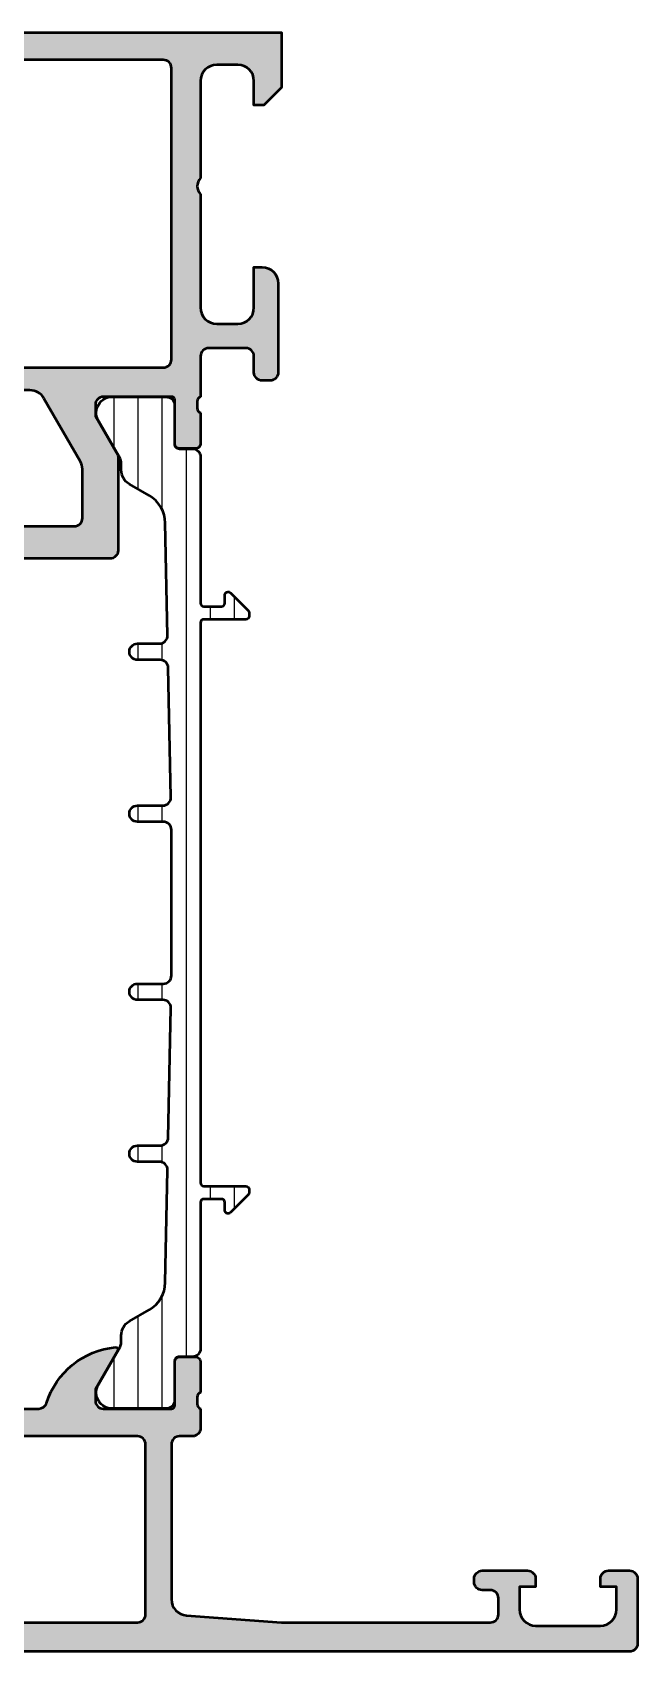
# Model space of a CAD drawing. Extents: x -35 to 68, y 0 to 100.
# Drawn here: x 30.6 to 68, y 0 to 100 of the extents above; entities that cross this region are included whole.
import ezdxf

# ---------------------------------------------------------------- set-up
doc = ezdxf.new("R2010")
doc.units = 0
for name, color, linetype, lineweight in [('0S-Alu contour', 7, 'Continuous', 50), ('0S-Alu hatch', 252, 'Continuous', 25), ('0S-Plastic contour', 254, 'Continuous', 50), ('0S-Plastic hatch', 253, 'Continuous', 25)]:
    doc.layers.add(name, color=color, linetype=linetype, lineweight=lineweight)

# ---------------------------------------------------------------- blocks, each defined once
blk = doc.blocks.new('467880__74EDA604_6CF4_44EB_8D64_BD61D9E53A6D_')
at = {"layer": '0S-Alu hatch'}
h = blk.add_hatch(color=256, dxfattribs=at)
edge = h.paths.add_edge_path()
edge.add_line((-33.50271231753369, 99.99802462516983), (45.99728768246631, 99.99802462516983))
edge.add_line((45.99728768246631, 99.99802462516983), (45.99728768246631, 96.59802462516986))
edge.add_line((45.99728768246631, 96.59802462516986), (44.89728768246632, 95.49802462516983))
edge.add_line((44.89728768246632, 95.49802462516983), (44.29728768246631, 95.49802462516983))
edge.add_line((44.29728768246631, 95.49802462516983), (44.29728768246631, 96.99802462516983))
edge.add_arc((43.2972876824663, 96.99802462516983), 1, 0, 90)
edge.add_line((43.2972876824663, 97.99802462516983), (41.99728768246631, 97.99802462516983))
edge.add_arc((41.99728768246631, 96.99802462516983), 1, 90, 180)
edge.add_line((40.99728768246631, 96.99802462516983), (40.99728768246631, 90.99802462516983))
edge.add_arc((41.52228768246632, 90.49802462516983), 0.7250000000000041, 136.3971810272967, 223.6028189727033)
edge.add_line((40.99728768246631, 89.99802462516983), (40.99728768246631, 82.99802462516983))
edge.add_arc((41.99728768246631, 82.99802462516983), 1, 180, 270)
edge.add_line((41.99728768246631, 81.99802462516982), (43.2972876824663, 81.99802462516982))
edge.add_arc((43.2972876824663, 82.99802462516983), 1, 270, 360)
edge.add_line((44.29728768246631, 82.99802462516983), (44.29728768246631, 85.49802462516983))
edge.add_line((44.29728768246631, 85.49802462516983), (44.79728768246631, 85.49802462516983))
edge.add_ellipse((44.79728768246631, 84.49802462516982), major_axis=(-1, 0), ratio=1, start_angle=180, end_angle=270, ccw=False)
edge.add_line((45.7972876824663, 84.49802462516982), (45.7972876824663, 78.99802462516982))
edge.add_ellipse((45.29728768246631, 78.99802462516982), major_axis=(-0.5, 0), ratio=1, start_angle=90, end_angle=180, ccw=False)
edge.add_line((45.29728768246631, 78.49802462516982), (44.79728768246631, 78.49802462516983))
edge.add_ellipse((44.79728768246631, 78.99802462516982), major_axis=(-0.4999999999999858, 0), ratio=1, start_angle=0, end_angle=90, ccw=False)
edge.add_line((44.29728768246632, 78.99802462516982), (44.29728768246631, 79.99802462516983))
edge.add_arc((43.79728768246631, 79.99802462516983), 0.5, 0, 90)
edge.add_line((43.79728768246631, 80.49802462516983), (41.49728768246631, 80.49802462516983))
edge.add_arc((41.49728768246631, 79.99802462516983), 0.5, 90, 180)
edge.add_line((40.99728768246631, 79.99802462516983), (40.99728768246631, 77.49802462516985))
edge.add_arc((41.09728768246633, 77.21518191269521), 0.3000000000000204, 109.4712206344939, 180)
edge.add_line((40.79728768246631, 77.21518191269521), (40.79728768246632, 76.78086733764447))
edge.add_arc((41.09728768246633, 76.78086733764445), 0.3000000000000114, 180, 250.5287793655073)
edge.add_line((40.99728768246632, 76.49802462516982), (40.99728768246633, 74.59802462516988))
edge.add_ellipse((40.69728768246629, 74.59802462516988), major_axis=(-0.3000000000000398, 0), ratio=1, start_angle=90, end_angle=180, ccw=False)
edge.add_line((40.69728768246629, 74.29802462516984), (39.70728768246638, 74.29802462516984))
edge.add_ellipse((39.70728768246637, 74.59802462516988), major_axis=(-0.3000000000000398, 0), ratio=1, start_angle=0, end_angle=90.00000000000267, ccw=False)
edge.add_line((39.40728768246632, 74.59802462516988), (39.40728768246632, 77.29802462516984))
edge.add_arc((39.20728768246632, 77.29802462516983), 0.2000000000000028, 0, 90)
edge.add_line((39.20728768246632, 77.49802462516983), (34.99728768246632, 77.49802462516985))
edge.add_arc((34.99728768246632, 76.99802462516983), 0.5, 90, 180)
edge.add_line((34.49728768246631, 76.99802462516983), (34.49728768246631, 76.29802462516984))
edge.add_line((34.49728768246631, 76.29802462516984), (35.87878314008868, 73.9052043021423))
edge.add_ellipse((35.75916789781802, 73.83614440981813), major_axis=(-0.1381197846482983, 0), ratio=1, start_angle=180, end_angle=210.0000000000063, ccw=False)
edge.add_line((35.89728768246632, 73.83614440981813), (35.89728768246633, 67.99802462516985))
edge.add_ellipse((35.39728768246634, 67.99802462516985), major_axis=(-0.5, 0), ratio=1, start_angle=90, end_angle=180, ccw=False)
edge.add_line((35.39728768246634, 67.49802462516985), (2.997287682466307, 67.49802462516983))
edge.add_arc((2.997287682466307, 66.99802462516983), 0.5, 90, 162.2515836439297)
edge.add_ellipse((-2.240935558707498, 68.67463348701764), major_axis=(-5.000000000000001, 0), ratio=1, start_angle=95.6225775507935, end_angle=162.25158364393, ccw=False)
edge.add_ellipse((-1.764592532885394, 63.83614440981813), major_axis=(-0.1381197846483017, 0), ratio=1, start_angle=-30.000000000005286, end_angle=95.6225775507919, ccw=False)
edge.add_line((-1.884207775156053, 63.90520430214229), (-0.5027123175336854, 66.29802462516983))
edge.add_line((-0.5027123175336854, 66.29802462516983), (-0.5027123175336854, 66.99802462516983))
edge.add_arc((-1.002712317533699, 66.99802462516983), 0.5000000000000142, 0, 90)
edge.add_line((-1.002712317533699, 67.49802462516985), (-5.212712317533672, 67.49802462516983))
edge.add_arc((-5.212712317533679, 67.29802462516982), 0.200000000000017, 89.99999999999797, 180)
edge.add_line((-5.412712317533696, 67.29802462516983), (-5.412712317533667, 64.59802462516986))
edge.add_ellipse((-5.712712317533707, 64.59802462516986), major_axis=(-0.3000000000000398, 0), ratio=1, start_angle=89.99999999999869, end_angle=180, ccw=False)
edge.add_line((-5.712712317533714, 64.29802462516982), (-6.702712317533631, 64.29802462516982))
edge.add_ellipse((-6.702712317533631, 64.59802462516986), major_axis=(-0.3000000000000398, 0), ratio=1, start_angle=0, end_angle=90, ccw=False)
edge.add_line((-7.002712317533671, 64.59802462516986), (-7.002712317533671, 66.49802462516982))
edge.add_arc((-7.102712317533672, 66.78086733764442), 0.2999999999999865, 289.4712206344918, 360)
edge.add_line((-6.802712317533686, 66.78086733764442), (-6.802712317533682, 67.2151819126952))
edge.add_arc((-7.102712317533679, 67.2151819126952), 0.2999999999999971, 0, 70.52877936551174)
edge.add_line((-7.002712317533693, 67.4980246251698), (-7.002712317533692, 67.69802462516982))
edge.add_arc((-7.502712317533692, 67.69802462516982), 0.5, 0, 90)
edge.add_line((-7.502712317533692, 68.19802462516982), (-14.50271231753367, 68.19802462516984))
edge.add_ellipse((-14.50271231753368, 68.69802462516984), major_axis=(-0.5, 0), ratio=1, start_angle=0, end_angle=90.0000000000008, ccw=False)
edge.add_line((-15.00271231753368, 68.69802462516984), (-15.00271231753368, 72.49802462516983))
edge.add_ellipse((-14.50271231753368, 72.49802462516983), major_axis=(-0.5000000000000071, 0), ratio=1, start_angle=269.9999999999992, end_angle=360, ccw=False)
edge.add_line((-14.50271231753367, 72.99802462516985), (-13.70271231753367, 72.99802462516983))
edge.add_ellipse((-13.70271231753367, 72.49802462516983), major_axis=(-0.5, 0), ratio=1, start_angle=180, end_angle=270, ccw=False)
edge.add_line((-13.20271231753367, 72.49802462516983), (-13.20271231753366, 70.49802462516983))
edge.add_arc((-12.70271231753367, 70.49802462516983), 0.4999999999999929, 180, 270)
edge.add_line((-12.70271231753367, 69.99802462516985), (-8.502712317533655, 69.99802462516983))
edge.add_arc((-8.502712317533655, 70.49802462516983), 0.5, 270, 360)
edge.add_line((-8.002712317533655, 70.49802462516983), (-8.002712317533671, 96.49802462516983))
edge.add_arc((-9.502712317533671, 96.49802462516983), 1.5, 0, 90)
edge.add_line((-9.502712317533671, 97.99802462516983), (-11.20271231753368, 97.99802462516983))
edge.add_arc((-11.20271231753368, 97.49802462516983), 0.5, 90, 180)
edge.add_line((-11.70271231753368, 97.49802462516983), (-11.70271231753368, 94.49802462516982))
edge.add_ellipse((-12.20271231753368, 94.49802462516982), major_axis=(-0.5, 0), ratio=1, start_angle=90, end_angle=180, ccw=False)
edge.add_line((-12.20271231753368, 93.99802462516983), (-12.70271231753367, 93.99802462516983))
edge.add_arc((-12.70271231753367, 93.49802462516983), 0.5, 90, 180)
edge.add_line((-13.20271231753367, 93.49802462516983), (-13.20271231753367, 91.49802462516983))
edge.add_ellipse((-13.70271231753367, 91.49802462516983), major_axis=(-0.5, 0), ratio=1, start_angle=90, end_angle=180, ccw=False)
edge.add_line((-13.70271231753367, 90.99802462516983), (-14.50271231753368, 90.99802462516983))
edge.add_ellipse((-14.50271231753368, 91.49802462516983), major_axis=(-0.5, 0), ratio=1, start_angle=0, end_angle=90, ccw=False)
edge.add_line((-15.00271231753368, 91.49802462516983), (-15.00271231753368, 95.99802462516983))
edge.add_ellipse((-14.50271231753368, 95.99802462516983), major_axis=(-0.5, 0), ratio=1, start_angle=270, end_angle=360, ccw=False)
edge.add_line((-14.50271231753368, 96.49802462516983), (-14.20271231753368, 96.49802462516983))
edge.add_arc((-14.20271231753368, 96.99802462516983), 0.5, 270, 360)
edge.add_line((-13.70271231753368, 96.99802462516983), (-13.70271231753369, 97.49802462516983))
edge.add_arc((-14.20271231753368, 97.49802462516983), 0.4999999999999929, 0, 90)
edge.add_line((-14.20271231753368, 97.99802462516982), (-25.50271231753369, 97.99802462516983))
edge.add_arc((-25.50271231753369, 97.49802462516983), 0.5, 90, 180)
edge.add_line((-26.00271231753369, 97.49802462516983), (-26.00271231753369, 96.99802462516983))
edge.add_arc((-25.50271231753369, 96.99802462516983), 0.5, 180, 270)
edge.add_line((-25.50271231753369, 96.49802462516983), (-25.20271231753368, 96.49802462516983))
edge.add_ellipse((-25.20271231753368, 95.99802462516983), major_axis=(-0.5, 0), ratio=1, start_angle=90, end_angle=270, ccw=False)
edge.add_line((-25.20271231753368, 95.49802462516983), (-28.00271231753369, 95.49802462516983))
edge.add_ellipse((-28.00271231753369, 95.99802462516983), major_axis=(-0.5, 0), ratio=1, start_angle=0, end_angle=90, ccw=False)
edge.add_line((-28.50271231753369, 95.99802462516983), (-28.50271231753369, 96.49802462516983))
edge.add_line((-28.50271231753369, 96.49802462516983), (-27.50271231753369, 96.49802462516983))
edge.add_line((-27.50271231753369, 96.49802462516983), (-27.50271231753369, 97.49802462516983))
edge.add_arc((-28.50271231753369, 97.49802462516983), 1, 0, 90)
edge.add_line((-28.50271231753369, 98.49802462516983), (-32.50271231753369, 98.49802462516983))
edge.add_arc((-32.50271231753369, 97.49802462516983), 1, 90, 180)
edge.add_line((-33.50271231753369, 97.49802462516983), (-33.50271231753369, 96.49802462516983))
edge.add_line((-33.50271231753369, 96.49802462516983), (-32.50271231753369, 96.49802462516983))
edge.add_line((-32.50271231753369, 96.49802462516983), (-32.50271231753369, 95.99802462516983))
edge.add_ellipse((-33.00271231753369, 95.99802462516983), major_axis=(-0.5, 0), ratio=1, start_angle=90, end_angle=180, ccw=False)
edge.add_line((-33.00271231753369, 95.49802462516983), (-35.00271231753369, 95.49802462516983))
edge.add_line((-35.00271231753369, 95.49802462516983), (-35.00271231753369, 98.49802462516983))
edge.add_ellipse((-33.50271231753369, 98.49802462516983), major_axis=(-1.5, 0), ratio=1, start_angle=270, end_angle=360, ccw=False)
edge = h.paths.add_edge_path()
edge.add_arc((38.69728768246632, 97.79802462516983), 0.5, 0, 90)
edge.add_line((38.69728768246632, 98.29802462516983), (-5.702712317533695, 98.29802462516983))
edge.add_arc((-5.702712317533688, 97.79802462516983), 0.5, 90.00000000000081, 180)
edge.add_line((-6.202712317533688, 97.79802462516983), (-6.202712317533688, 79.79802462516983))
edge.add_arc((-5.702712317533688, 79.79802462516982), 0.5, 180, 270)
edge.add_line((-5.702712317533688, 79.29802462516982), (38.69728768246631, 79.29802462516983))
edge.add_arc((38.69728768246631, 79.79802462516983), 0.5, 270, 360)
edge.add_line((39.1972876824663, 79.79802462516983), (39.19728768246632, 97.79802462516983))
edge = h.paths.add_edge_path()
edge.add_arc((30.45583579813894, 76.89802462516982), 0.9999999999999959, 30.00000000000013, 89.9999999999998)
edge.add_line((30.45583579813895, 77.89802462516982), (-5.702712317533698, 77.89802462516982))
edge.add_arc((-5.702712317533688, 77.39802462516982), 0.4999999999999858, 90.00000000000081, 180)
edge.add_line((-6.202712317533674, 77.39802462516985), (-6.202712317533688, 70.99802462516983))
edge.add_arc((-4.702712317533688, 70.99802462516983), 1.5, 180, 270)
edge.add_line((-4.702712317533688, 69.49802462516983), (33.19728768246632, 69.49802462516983))
edge.add_arc((33.19728768246632, 69.99802462516983), 0.5, 270, 360)
edge.add_line((33.69728768246632, 69.99802462516983), (33.69728768246632, 73.01571607879382))
edge.add_arc((32.69728768246633, 73.01571607879382), 0.9999999999999857, 0, 29.99999999999964)
edge.add_line((33.56331308625076, 73.5157160787938), (31.32186120192338, 77.39802462516982))
at = {"layer": '0S-Alu contour', "color": 7}
for points in [[(-33.50271231753369, 99.99802462516983), (45.99728768246631, 99.99802462516983), (45.99728768246631, 96.59802462516986), (44.89728768246632, 95.49802462516983), (44.29728768246631, 95.49802462516983), (44.29728768246631, 96.99802462516983)], [(-33.00271231753369, 95.49802462516983), (-35.00271231753369, 95.49802462516983), (-35.00271231753369, 98.49802462516983)], [(-28.50271231753369, 98.49802462516983), (-32.50271231753369, 98.49802462516983)], [(38.69728768246632, 98.29802462516983), (-5.702712317533695, 98.29802462516983)], [(-33.50271231753369, 97.49802462516983), (-33.50271231753369, 96.49802462516983), (-32.50271231753369, 96.49802462516983), (-32.50271231753369, 95.99802462516983)], [(-28.50271231753369, 95.99802462516983), (-28.50271231753369, 96.49802462516983), (-27.50271231753369, 96.49802462516983), (-27.50271231753369, 97.49802462516983)], [(-26.00271231753369, 97.49802462516983), (-26.00271231753369, 96.99802462516983)], [(-14.20271231753368, 97.99802462516982), (-25.50271231753369, 97.99802462516983)], [(-13.70271231753368, 96.99802462516983), (-13.70271231753369, 97.49802462516983)], [(-11.70271231753368, 97.49802462516983), (-11.70271231753368, 94.49802462516982)], [(-9.502712317533671, 97.99802462516983), (-11.20271231753368, 97.99802462516983)], [(-6.202712317533688, 97.79802462516983), (-6.202712317533688, 79.79802462516983)], [(39.1972876824663, 79.79802462516983), (39.19728768246632, 97.79802462516983)], [(43.2972876824663, 97.99802462516983), (41.99728768246631, 97.99802462516983)], [(-25.50271231753369, 96.49802462516983), (-25.20271231753368, 96.49802462516983)], [(-14.50271231753368, 96.49802462516983), (-14.20271231753368, 96.49802462516983)], [(-8.002712317533655, 70.49802462516983), (-8.002712317533671, 96.49802462516983)], [(40.99728768246631, 96.99802462516983), (40.99728768246631, 90.99802462516983)], [(-25.20271231753368, 95.49802462516983), (-28.00271231753369, 95.49802462516983)], [(-15.00271231753368, 91.49802462516983), (-15.00271231753368, 95.99802462516983)], [(-13.20271231753367, 93.49802462516983), (-13.20271231753367, 91.49802462516983)], [(-12.20271231753368, 93.99802462516983), (-12.70271231753367, 93.99802462516983)], [(-13.70271231753367, 90.99802462516983), (-14.50271231753368, 90.99802462516983)], [(40.99728768246631, 89.99802462516983), (40.99728768246631, 82.99802462516983)], [(44.29728768246631, 82.99802462516983), (44.29728768246631, 85.49802462516983), (44.79728768246631, 85.49802462516983)], [(45.7972876824663, 84.49802462516982), (45.7972876824663, 78.99802462516982)], [(41.99728768246631, 81.99802462516982), (43.2972876824663, 81.99802462516982)], [(43.79728768246631, 80.49802462516983), (41.49728768246631, 80.49802462516983)], [(-5.702712317533688, 79.29802462516982), (38.69728768246631, 79.29802462516983)], [(40.99728768246631, 79.99802462516983), (40.99728768246631, 77.49802462516985)], [(44.29728768246632, 78.99802462516982), (44.29728768246631, 79.99802462516983)], [(45.29728768246631, 78.49802462516982), (44.79728768246631, 78.49802462516983)], [(-6.202712317533674, 77.39802462516985), (-6.202712317533688, 70.99802462516983)], [(30.45583579813895, 77.89802462516982), (-5.702712317533695, 77.89802462516982)], [(33.56331308625076, 73.5157160787938), (31.32186120192338, 77.39802462516982)], [(39.20728768246632, 77.49802462516983), (34.99728768246632, 77.49802462516985)], [(39.40728768246632, 74.59802462516988), (39.40728768246632, 77.29802462516984)], [(40.79728768246631, 77.21518191269521), (40.79728768246632, 76.78086733764447)], [(34.49728768246631, 76.99802462516983), (34.49728768246631, 76.29802462516984), (35.87878314008868, 73.9052043021423)], [(40.99728768246632, 76.49802462516982), (40.99728768246633, 74.59802462516988)], [(40.69728768246629, 74.29802462516984), (39.70728768246638, 74.29802462516984)], [(33.69728768246632, 69.99802462516983), (33.69728768246632, 73.01571607879382)], [(35.89728768246632, 73.83614440981813), (35.89728768246633, 67.99802462516985)], [(-15.00271231753368, 68.69802462516984), (-15.00271231753368, 72.49802462516983)], [(-14.50271231753367, 72.99802462516985), (-13.70271231753367, 72.99802462516983)], [(-13.20271231753367, 72.49802462516983), (-13.20271231753366, 70.49802462516983)], [(-12.70271231753367, 69.99802462516985), (-8.502712317533655, 69.99802462516983)], [(-4.702712317533688, 69.49802462516983), (33.19728768246632, 69.49802462516983)], [(-7.502712317533692, 68.19802462516982), (-14.50271231753367, 68.19802462516984)], [(-7.002712317533693, 67.4980246251698), (-7.002712317533692, 67.69802462516982)], [(-6.802712317533686, 66.78086733764442), (-6.802712317533682, 67.2151819126952)], [(-5.412712317533696, 67.29802462516983), (-5.412712317533667, 64.59802462516986)], [(-1.002712317533699, 67.49802462516985), (-5.212712317533672, 67.49802462516983)], [(35.39728768246634, 67.49802462516985), (2.997287682466307, 67.49802462516983)], [(-7.002712317533671, 64.59802462516986), (-7.002712317533671, 66.49802462516982)], [(-1.884207775156053, 63.90520430214229), (-0.5027123175336854, 66.29802462516983), (-0.5027123175336854, 66.99802462516983)], [(-5.712712317533714, 64.29802462516982), (-6.702712317533631, 64.29802462516982)]]:
    blk.add_lwpolyline(points, dxfattribs=at)
at = {"layer": '0S-Alu contour', "color": 7, "extrusion": (0, 0, -1)}
for centre, radius, start, end in [((33.50271231753369, 98.49802462516983), 1.5, 0, 90), ((25.20271231753368, 95.99802462516983), 0.5, 90, 270), ((14.50271231753368, 95.99802462516983), 0.5, 0, 90), ((33.00271231753369, 95.99802462516983), 0.5, 180, 270), ((28.00271231753369, 95.99802462516983), 0.5, 270, 0), ((12.20271231753368, 94.49802462516982), 0.5, 180, 270), ((14.50271231753368, 91.49802462516983), 0.5, 270, 0), ((13.70271231753367, 91.49802462516983), 0.5, 180, 270), ((-44.79728768246631, 84.49802462516982), 1, 90, 180), ((-44.79728768246631, 78.99802462516982), 0.4999999999999858, 270, 0), ((-45.29728768246631, 78.99802462516982), 0.5, 180, 270), ((-39.70728768246637, 74.59802462516988), 0.3000000000000398, 269.9999999999973, 0), ((-40.69728768246629, 74.59802462516988), 0.3000000000000398, 180, 270), ((-35.75916789781802, 73.83614440981813), 0.1381197846482983, 149.9999999999937, 180), ((14.50271231753368, 72.49802462516983), 0.5000000000000071, 0, 90.00000000000081), ((13.70271231753367, 72.49802462516983), 0.5, 90, 180), ((14.50271231753368, 68.69802462516984), 0.5, 269.9999999999992, 0), ((2.240935558707498, 68.67463348701764), 5.000000000000001, 197.7484163560701, 264.3774224492065), ((-35.39728768246634, 67.99802462516985), 0.5, 180, 270), ((6.702712317533631, 64.59802462516986), 0.3000000000000398, 270, 0), ((5.712712317533707, 64.59802462516986), 0.3000000000000398, 180, 270.0000000000013), ((1.764592532885394, 63.83614440981813), 0.1381197846483017, 264.3774224492081, 30.00000000000539)]:
    blk.add_arc(centre, radius, start, end, dxfattribs=at)
at = {"layer": '0S-Alu contour', "color": 7}
for centre, radius, start, end in [((-32.50271231753369, 97.49802462516983), 1, 90, 180), ((-28.50271231753369, 97.49802462516983), 1, 0, 90), ((-5.702712317533688, 97.79802462516983), 0.5, 90.00000000000081, 180), ((38.69728768246632, 97.79802462516983), 0.5, 0, 90), ((-25.50271231753369, 97.49802462516983), 0.5, 90, 180), ((-14.20271231753368, 97.49802462516983), 0.4999999999999929, 0, 90), ((-11.20271231753368, 97.49802462516983), 0.5, 90, 180), ((-9.502712317533671, 96.49802462516983), 1.5, 0, 90), ((41.99728768246631, 96.99802462516983), 1, 90, 180), ((43.2972876824663, 96.99802462516983), 1, 0, 90), ((-25.50271231753369, 96.99802462516983), 0.5, 180, 270), ((-14.20271231753368, 96.99802462516983), 0.5, 270, 0), ((-12.70271231753367, 93.49802462516983), 0.5, 90, 180), ((41.52228768246632, 90.49802462516983), 0.7250000000000041, 136.3971810272967, 223.6028189727033), ((41.99728768246631, 82.99802462516983), 1, 180, 270), ((43.2972876824663, 82.99802462516983), 1, 270, 0), ((41.49728768246631, 79.99802462516983), 0.5, 90, 180), ((43.79728768246631, 79.99802462516983), 0.5, 0, 90), ((-5.702712317533688, 79.79802462516982), 0.5, 180, 270), ((38.69728768246631, 79.79802462516983), 0.5, 270, 0), ((-5.702712317533688, 77.39802462516982), 0.4999999999999858, 90.00000000000081, 180), ((30.45583579813894, 76.89802462516982), 0.9999999999999959, 30.00000000000013, 89.9999999999998), ((34.99728768246632, 76.99802462516983), 0.5, 90, 180), ((39.20728768246632, 77.29802462516983), 0.2000000000000028, 0, 90), ((41.09728768246633, 77.21518191269521), 0.3000000000000204, 109.4712206344939, 180), ((41.09728768246633, 76.78086733764445), 0.3000000000000114, 180, 250.5287793655073), ((32.69728768246633, 73.01571607879382), 0.9999999999999857, 0, 29.99999999999964), ((-12.70271231753367, 70.49802462516983), 0.4999999999999929, 180, 270), ((-8.502712317533655, 70.49802462516983), 0.5, 270, 0), ((-4.702712317533688, 70.99802462516983), 1.5, 180, 270), ((33.19728768246632, 69.99802462516983), 0.5, 270, 0), ((-7.502712317533692, 67.69802462516982), 0.5, 0, 90), ((-7.102712317533679, 67.2151819126952), 0.2999999999999971, 0, 70.52877936551174), ((-5.212712317533679, 67.29802462516982), 0.200000000000017, 89.99999999999797, 180), ((-1.002712317533699, 66.99802462516983), 0.5000000000000142, 0, 90), ((2.997287682466307, 66.99802462516983), 0.5, 90, 162.2515836439297), ((-7.102712317533672, 66.78086733764442), 0.2999999999999865, 289.4712206344918, 0)]:
    blk.add_arc(centre, radius, start, end, dxfattribs=at)
blk = doc.blocks.new('467840__9E8E56A0_775D_406E_91AF_11FD2F290C21_')
at = {"layer": '0S-Alu hatch'}
h = blk.add_hatch(color=256, dxfattribs=at)
edge = h.paths.add_edge_path()
edge.add_line((66.19728768246631, 4.998024625169823), (67.49728768246632, 4.998024625169824))
edge.add_ellipse((67.49728768246632, 4.498024625169824), major_axis=(-0.5, 0), ratio=1, start_angle=180, end_angle=270, ccw=False)
edge.add_line((67.99728768246632, 4.498024625169824), (67.99728768246632, 0.4980246251698262))
edge.add_ellipse((67.49728768246632, 0.498024625169828), major_axis=(-0.5, 0), ratio=1, start_angle=90, end_angle=180, ccw=False)
edge.add_line((67.49728768246632, -0.0019753748301721), (7.497287682466307, -0.0019753748301738))
edge.add_ellipse((7.497287682466307, 0.4980246251698262), major_axis=(-0.5, 0), ratio=1, start_angle=0, end_angle=90, ccw=False)
edge.add_line((6.997287682466307, 0.4980246251698261), (6.997287682466307, 1.198024625169823))
edge.add_ellipse((7.497287682466307, 1.198024625169823), major_axis=(-0.5, 0), ratio=1, start_angle=270, end_angle=360, ccw=False)
edge.add_line((7.497287682466307, 1.698024625169823), (7.897287682466298, 1.698024625169823))
edge.add_arc((7.897287682466298, 2.198024625169823), 0.5, 270, 360)
edge.add_line((8.397287682466297, 2.198024625169823), (8.397287682466306, 4.998024625169824))
edge.add_arc((7.897287682466306, 4.998024625169823), 0.5, 0, 90)
edge.add_line((7.897287682466306, 5.498024625169823), (-3.302712317533696, 5.498024625169824))
edge.add_ellipse((-3.302712317533696, 5.998024625169824), major_axis=(-0.5, 0), ratio=1, start_angle=0, end_angle=90, ccw=False)
edge.add_line((-3.802712317533696, 5.998024625169824), (-3.802712317533696, 6.498024625169824))
edge.add_ellipse((-3.302712317533696, 6.498024625169824), major_axis=(-0.5, 0), ratio=1, start_angle=270, end_angle=360, ccw=False)
edge.add_line((-3.302712317533696, 6.998024625169824), (-2.702712317533688, 6.998024625169825))
edge.add_arc((-2.702712317533688, 7.498024625169825), 0.5, 270, 360)
edge.add_line((-2.202712317533688, 7.498024625169825), (-2.202712317533688, 12.79802462516983))
edge.add_arc((-2.702712317533688, 12.79802462516982), 0.5, 0, 90)
edge.add_line((-2.702712317533688, 13.29802462516982), (-3.302712317533696, 13.29802462516982))
edge.add_ellipse((-3.302712317533696, 13.79802462516982), major_axis=(-0.5, 0), ratio=1, start_angle=0, end_angle=90, ccw=False)
edge.add_line((-3.802712317533696, 13.79802462516982), (-3.802712317533696, 14.49802462516982))
edge.add_ellipse((-3.302712317533696, 14.49802462516982), major_axis=(-0.5, 0), ratio=1, start_angle=270, end_angle=360, ccw=False)
edge.add_line((-3.302712317533696, 14.99802462516982), (-3.002712317533685, 14.99802462516982))
edge.add_arc((-3.102712317533693, 15.28086733764444), 0.2999999999999972, 289.4712206344926, 360)
edge.add_line((-2.802712317533696, 15.28086733764444), (-2.802712317533696, 15.7151819126952))
edge.add_arc((-3.102712317533693, 15.71518191269519), 0.2999999999999971, 0, 70.5287793655074)
edge.add_line((-3.002712317533685, 15.99802462516981), (-3.002712317533685, 17.89802462516978))
edge.add_ellipse((-2.702712317533645, 17.89802462516978), major_axis=(-0.3000000000000398, 0), ratio=1, start_angle=270, end_angle=360, ccw=False)
edge.add_line((-2.702712317533645, 18.19802462516982), (-1.712712317533735, 18.19802462516982))
edge.add_ellipse((-1.712712317533735, 17.89802462516978), major_axis=(-0.3000000000000398, 0), ratio=1, start_angle=180, end_angle=270, ccw=False)
edge.add_line((-1.412712317533696, 17.89802462516978), (-1.412712317533696, 15.19802462516982))
edge.add_arc((-1.212712317533693, 15.19802462516983), 0.2000000000000028, 180, 270)
edge.add_line((-1.212712317533693, 14.99802462516982), (2.9972876824663, 14.99802462516982))
edge.add_arc((2.9972876824663, 15.49802462516982), 0.5, 270, 360)
edge.add_line((3.4972876824663, 15.49802462516982), (3.4972876824663, 16.19802462516982))
edge.add_line((3.4972876824663, 16.19802462516982), (2.11579222484395, 18.59084494819738))
edge.add_ellipse((2.235407467114605, 18.65990484052153), major_axis=(-0.1381197846482912, 0), ratio=1, start_angle=-95.6225775507956, end_angle=30.000000000001194, ccw=False)
edge.add_ellipse((1.759064441292515, 13.82141576332201), major_axis=(-4.999999999999996, 0), ratio=1, start_angle=197.7484163560702, end_angle=264.3774224492065, ccw=False)
edge.add_arc((6.997287682466314, 15.49802462516981), 0.4999999999999899, 197.7484163560694, 269.9999999999992)
edge.add_line((6.997287682466307, 14.99802462516982), (30.99728768246631, 14.99802462516982))
edge.add_arc((30.99728768246631, 15.49802462516982), 0.5, 270, 342.2515836439306)
edge.add_ellipse((36.23551092364013, 13.82141576332202), major_axis=(-5.000000000000007, 0), ratio=1, start_angle=275.6225775507936, end_angle=342.25158364392985, ccw=False)
edge.add_ellipse((35.75916789781802, 18.65990484052153), major_axis=(-0.1381197846483025, 0), ratio=1, start_angle=149.9999999999992, end_angle=275.62257755079526, ccw=False)
edge.add_line((35.87878314008869, 18.59084494819738), (34.49728768246631, 16.19802462516983))
edge.add_line((34.49728768246631, 16.19802462516983), (34.49728768246631, 15.49802462516983))
edge.add_arc((34.99728768246632, 15.49802462516983), 0.5, 180, 270)
edge.add_line((34.99728768246632, 14.99802462516982), (39.20728768246631, 14.99802462516982))
edge.add_arc((39.20728768246631, 15.19802462516983), 0.2000000000000082, 270, 360)
edge.add_line((39.40728768246632, 15.19802462516983), (39.40728768246631, 17.89802462516979))
edge.add_ellipse((39.70728768246635, 17.89802462516979), major_axis=(-0.3000000000000398, 0), ratio=1, start_angle=270, end_angle=360, ccw=False)
edge.add_line((39.70728768246635, 18.19802462516983), (40.69728768246627, 18.19802462516983))
edge.add_ellipse((40.69728768246627, 17.89802462516979), major_axis=(-0.3000000000000398, 0), ratio=1, start_angle=180, end_angle=270, ccw=False)
edge.add_line((40.99728768246631, 17.89802462516979), (40.9972876824663, 15.99802462516983))
edge.add_arc((41.09728768246631, 15.71518191269522), 0.3000000000000007, 109.4712206344924, 180)
edge.add_line((40.7972876824663, 15.71518191269522), (40.7972876824663, 15.28086733764445))
edge.add_arc((41.09728768246631, 15.28086733764445), 0.2999999999999971, 180, 250.5287793655103)
edge.add_line((40.99728768246631, 14.99802462516983), (40.99728768246631, 13.79802462516983))
edge.add_ellipse((40.49728768246631, 13.79802462516982), major_axis=(-0.5, 0), ratio=1, start_angle=90, end_angle=180, ccw=False)
edge.add_line((40.49728768246631, 13.29802462516983), (39.69728768246631, 13.29802462516982))
edge.add_arc((39.69728768246631, 12.79802462516982), 0.5000000000000018, 90, 180)
edge.add_line((39.1972876824663, 12.79802462516982), (39.1972876824663, 3.227194856565752))
edge.add_arc((40.1972876824663, 3.227194856565752), 1, 180, 265.7946429982922)
edge.add_line((40.12395623943026, 2.229887231275414), (45.99728768246631, 1.798024625169823))
edge.add_line((45.99728768246631, 1.798024625169823), (58.89728768246632, 1.798024625169825))
edge.add_arc((58.89728768246632, 2.298024625169825), 0.5, 270, 360)
edge.add_line((59.39728768246632, 2.298024625169825), (59.39728768246632, 3.298024625169825))
edge.add_arc((58.89728768246632, 3.298024625169825), 0.5, 0, 90)
edge.add_line((58.89728768246632, 3.798024625169825), (58.39728768246632, 3.798024625169825))
edge.add_ellipse((58.39728768246632, 4.298024625169825), major_axis=(-0.5, 0), ratio=1, start_angle=0, end_angle=90, ccw=False)
edge.add_line((57.89728768246632, 4.298024625169825), (57.89728768246632, 4.498024625169825))
edge.add_ellipse((58.39728768246632, 4.498024625169825), major_axis=(-0.5, 0), ratio=1, start_angle=270, end_angle=360, ccw=False)
edge.add_line((58.39728768246632, 4.998024625169825), (61.19728768246631, 4.998024625169824))
edge.add_ellipse((61.19728768246631, 4.498024625169822), major_axis=(-0.5000000000000018, 0), ratio=1, start_angle=180, end_angle=270, ccw=False)
edge.add_line((61.69728768246631, 4.498024625169822), (61.69728768246631, 3.998024625169826))
edge.add_line((61.69728768246631, 3.998024625169826), (60.69728768246632, 3.998024625169826))
edge.add_line((60.69728768246632, 3.998024625169826), (60.69728768246632, 2.598024625169825))
edge.add_arc((61.69728768246631, 2.598024625169825), 1, 180, 270)
edge.add_line((61.69728768246631, 1.598024625169825), (65.69728768246631, 1.598024625169825))
edge.add_arc((65.69728768246631, 2.598024625169825), 1, 270, 360)
edge.add_line((66.69728768246631, 2.598024625169825), (66.69728768246631, 3.998024625169826))
edge.add_line((66.69728768246631, 3.998024625169826), (65.69728768246631, 3.998024625169826))
edge.add_line((65.69728768246631, 3.998024625169826), (65.69728768246631, 4.498024625169825))
edge.add_ellipse((66.19728768246631, 4.498024625169822), major_axis=(-0.5, 0), ratio=1, start_angle=270, end_angle=360, ccw=False)
edge = h.paths.add_edge_path()
edge.add_arc((10.4972876824663, 2.298024625169825), 0.5, 180, 270)
edge.add_line((10.4972876824663, 1.798024625169825), (37.09728768246631, 1.798024625169825))
edge.add_arc((37.09728768246631, 2.298024625169825), 0.5, 270, 360)
edge.add_line((37.59728768246631, 2.298024625169825), (37.59728768246631, 12.79802462516983))
edge.add_arc((37.09728768246631, 12.79802462516983), 0.5, 0, 90)
edge.add_line((37.09728768246631, 13.29802462516983), (-0.1027123175336939, 13.29802462516982))
edge.add_arc((-0.1027123175336939, 12.79802462516982), 0.4999999999999983, 90, 180)
edge.add_line((-0.6027123175336923, 12.79802462516982), (-0.602712317533694, 7.598024625169824))
edge.add_arc((-0.1027123175336939, 7.598024625169824), 0.5, 180, 269.9999999999999)
edge.add_line((-0.1027123175336942, 7.098024625169824), (8.297287682466312, 7.098024625169824))
edge.add_ellipse((8.297287682466305, 5.398024625169826), major_axis=(-1.699999999999998, 0), ratio=1, start_angle=180, end_angle=269.9999999999998, ccw=False)
edge.add_line((9.997287682466302, 5.398024625169827), (9.997287682466308, 2.298024625169825))
at = {"layer": '0S-Alu contour', "color": 7}
for points in [[(-2.702712317533645, 18.19802462516982), (-1.712712317533735, 18.19802462516982)], [(3.4972876824663, 15.49802462516982), (3.4972876824663, 16.19802462516982), (2.11579222484395, 18.59084494819738)], [(35.87878314008869, 18.59084494819738), (34.49728768246631, 16.19802462516983), (34.49728768246631, 15.49802462516983)], [(39.70728768246635, 18.19802462516983), (40.69728768246627, 18.19802462516983)], [(-3.002712317533685, 15.99802462516981), (-3.002712317533685, 17.89802462516978)], [(-1.412712317533696, 17.89802462516978), (-1.412712317533696, 15.19802462516982)], [(39.40728768246632, 15.19802462516983), (39.40728768246631, 17.89802462516979)], [(40.99728768246631, 17.89802462516979), (40.9972876824663, 15.99802462516983)], [(-2.802712317533696, 15.28086733764444), (-2.802712317533696, 15.7151819126952)], [(40.7972876824663, 15.71518191269522), (40.7972876824663, 15.28086733764445)], [(-3.802712317533696, 13.79802462516982), (-3.802712317533696, 14.49802462516982)], [(-3.302712317533696, 14.99802462516982), (-3.002712317533685, 14.99802462516982)], [(-1.212712317533693, 14.99802462516982), (2.9972876824663, 14.99802462516982)], [(6.997287682466307, 14.99802462516982), (30.99728768246631, 14.99802462516982)], [(34.99728768246632, 14.99802462516982), (39.20728768246631, 14.99802462516982)], [(40.99728768246631, 14.99802462516983), (40.99728768246631, 13.79802462516983)], [(-2.702712317533688, 13.29802462516982), (-3.302712317533696, 13.29802462516982)], [(37.09728768246631, 13.29802462516983), (-0.1027123175336939, 13.29802462516982)], [(40.49728768246631, 13.29802462516983), (39.69728768246631, 13.29802462516982)], [(-2.202712317533688, 7.498024625169825), (-2.202712317533688, 12.79802462516983)], [(-0.6027123175336923, 12.79802462516982), (-0.602712317533694, 7.598024625169824)], [(37.59728768246631, 2.298024625169825), (37.59728768246631, 12.79802462516983)], [(39.1972876824663, 12.79802462516982), (39.1972876824663, 3.227194856565752)], [(-0.1027123175336942, 7.098024625169824), (8.297287682466312, 7.098024625169824)], [(-3.802712317533696, 5.998024625169824), (-3.802712317533696, 6.498024625169824)], [(-3.302712317533696, 6.998024625169824), (-2.702712317533688, 6.998024625169825)], [(7.897287682466306, 5.498024625169823), (-3.302712317533696, 5.498024625169824)], [(9.997287682466302, 5.398024625169827), (9.997287682466308, 2.298024625169825)], [(8.397287682466297, 2.198024625169823), (8.397287682466306, 4.998024625169824)], [(57.89728768246632, 4.298024625169825), (57.89728768246632, 4.498024625169825)], [(58.39728768246632, 4.998024625169825), (61.19728768246631, 4.998024625169824)], [(61.69728768246631, 4.498024625169822), (61.69728768246631, 3.998024625169826), (60.69728768246632, 3.998024625169826), (60.69728768246632, 2.598024625169825)], [(66.69728768246631, 2.598024625169825), (66.69728768246631, 3.998024625169826), (65.69728768246631, 3.998024625169826), (65.69728768246631, 4.498024625169825)], [(66.19728768246631, 4.998024625169823), (67.49728768246632, 4.998024625169824)], [(67.99728768246632, 4.498024625169824), (67.99728768246632, 0.4980246251698262)], [(58.89728768246632, 3.798024625169825), (58.39728768246632, 3.798024625169825)], [(59.39728768246632, 2.298024625169825), (59.39728768246632, 3.298024625169825)], [(40.12395623943026, 2.229887231275414), (45.99728768246631, 1.798024625169823), (58.89728768246632, 1.798024625169825)], [(6.997287682466307, 0.4980246251698261), (6.997287682466307, 1.198024625169823)], [(7.497287682466307, 1.698024625169823), (7.897287682466298, 1.698024625169823)], [(10.4972876824663, 1.798024625169825), (37.09728768246631, 1.798024625169825)], [(61.69728768246631, 1.598024625169825), (65.69728768246631, 1.598024625169825)], [(67.49728768246632, -0.0019753748301721), (7.497287682466307, -0.0019753748301738)]]:
    blk.add_lwpolyline(points, dxfattribs=at)
at = {"layer": '0S-Alu contour', "color": 7, "extrusion": (0, 0, -1)}
for centre, radius, start, end in [((2.702712317533645, 17.89802462516978), 0.3000000000000398, 0, 90), ((1.712712317533735, 17.89802462516978), 0.3000000000000398, 90, 180), ((-2.235407467114605, 18.65990484052153), 0.1381197846482912, 329.9999999999988, 95.62257755079555), ((-1.759064441292515, 13.82141576332201), 4.999999999999997, 95.62257755079347, 162.2515836439298), ((-36.23551092364013, 13.82141576332202), 5.000000000000007, 17.74841635607014, 84.37742244920638), ((-35.75916789781802, 18.65990484052153), 0.1381197846483025, 84.37742244920473, 210.0000000000008), ((-39.70728768246635, 17.89802462516979), 0.3000000000000398, 0, 90), ((-40.69728768246627, 17.89802462516979), 0.3000000000000398, 90, 180), ((3.302712317533696, 14.49802462516982), 0.5, 0, 90), ((3.302712317533696, 13.79802462516982), 0.5, 270, 0), ((-40.49728768246631, 13.79802462516982), 0.5, 180, 270), ((-8.297287682466305, 5.398024625169826), 1.699999999999998, 90.00000000000024, 180), ((3.302712317533696, 6.498024625169824), 0.5, 0, 90), ((3.302712317533696, 5.998024625169824), 0.5, 270, 0), ((-58.39728768246632, 4.498024625169825), 0.5, 0, 90), ((-58.39728768246632, 4.298024625169825), 0.5, 270, 0), ((-61.19728768246631, 4.498024625169822), 0.5000000000000018, 90, 180), ((-66.19728768246631, 4.498024625169822), 0.5, 0, 90), ((-67.49728768246632, 4.498024625169824), 0.5, 90, 180), ((-7.497287682466307, 1.198024625169823), 0.5, 0, 90), ((-7.497287682466307, 0.4980246251698262), 0.5, 270, 0), ((-67.49728768246632, 0.498024625169828), 0.5, 180, 270)]:
    blk.add_arc(centre, radius, start, end, dxfattribs=at)
at = {"layer": '0S-Alu contour', "color": 7}
for centre, radius, start, end in [((-3.102712317533693, 15.71518191269519), 0.2999999999999971, 0, 70.5287793655074), ((-3.102712317533693, 15.28086733764444), 0.2999999999999972, 289.4712206344926, 0), ((-1.212712317533693, 15.19802462516983), 0.2000000000000028, 180, 270), ((2.9972876824663, 15.49802462516982), 0.5, 270, 0), ((6.997287682466314, 15.49802462516981), 0.4999999999999899, 197.7484163560694, 269.9999999999992), ((30.99728768246631, 15.49802462516982), 0.5, 270, 342.2515836439306), ((34.99728768246632, 15.49802462516983), 0.5, 180, 270), ((39.20728768246631, 15.19802462516983), 0.2000000000000082, 270, 0), ((41.09728768246631, 15.71518191269522), 0.3000000000000007, 109.4712206344924, 180), ((41.09728768246631, 15.28086733764445), 0.2999999999999971, 180, 250.5287793655103), ((-2.702712317533688, 12.79802462516982), 0.5, 0, 90), ((-0.1027123175336939, 12.79802462516982), 0.4999999999999983, 90, 180), ((37.09728768246631, 12.79802462516983), 0.5, 0, 90), ((39.69728768246631, 12.79802462516982), 0.5000000000000018, 90, 180), ((-2.702712317533688, 7.498024625169825), 0.5, 270, 0), ((-0.1027123175336939, 7.598024625169824), 0.5, 180, 269.9999999999999), ((7.897287682466306, 4.998024625169823), 0.5, 0, 90), ((40.1972876824663, 3.227194856565752), 1, 180, 265.7946429982922), ((58.89728768246632, 3.298024625169825), 0.5, 0, 90), ((7.897287682466298, 2.198024625169823), 0.5, 270, 0), ((10.4972876824663, 2.298024625169825), 0.5, 180, 270), ((37.09728768246631, 2.298024625169825), 0.5, 270, 0), ((58.89728768246632, 2.298024625169825), 0.5, 270, 0), ((61.69728768246631, 2.598024625169825), 1, 180, 270), ((65.69728768246631, 2.598024625169825), 1, 270, 0)]:
    blk.add_arc(centre, radius, start, end, dxfattribs=at)
blk = doc.blocks.new('284511__FAE73406_98BD_4F88_B041_8BDBD5AB8F8B___CF18B298_803D_447E_BEC5_59F63AC925F5_')
at = {"layer": '0S-Plastic hatch'}
h = blk.add_hatch(dxfattribs=at)
h.set_pattern_fill('ANSI31', color=256, scale=0.4680000000000001, angle=45, style=0)
h.set_pattern_definition([(90, (0, 0), (-1.4859, 0), [])])
edge = h.paths.add_edge_path()
edge.add_ellipse((43.79728768246251, 63.94802462517729), major_axis=(-0.1999999999998039, 0), ratio=1, start_angle=89.99999999998778, end_angle=180, ccw=False)
edge.add_line((43.79728768246248, 63.74802462517749), (41.19728768246246, 63.74802462517748))
edge.add_arc((41.19728768246246, 63.54802462518126), 0.1999999999962227, 90, 180)
edge.add_line((40.99728768246624, 63.54802462518126), (40.99728768246638, 28.94802462516589))
edge.add_arc((41.1972876824625, 28.94802462516589), 0.1999999999961091, 180, 269.9999999999959)
edge.add_line((41.19728768246248, 28.74802462516978), (43.79728768246248, 28.74802462516979))
edge.add_ellipse((43.79728768246253, 28.54802462517), major_axis=(-0.1999999999997968, 0), ratio=1, start_angle=180, end_angle=270.0000000000122, ccw=False)
edge.add_line((43.99728768246233, 28.54802462517), (43.99728768246256, 28.34802462517006))
edge.add_ellipse((43.7972876824626, 28.34802462516979), major_axis=(-0.1999999999999602, 0), ratio=1, start_angle=134.9999999999914, end_angle=180, ccw=False)
edge.add_line((43.93870903869986, 28.20660326893249), (42.83870903869987, 27.10660326893247))
edge.add_ellipse((42.69728768246255, 27.24802462516978), major_axis=(-0.1999999999999996, 0), ratio=1, start_angle=0, end_angle=135.000000000003, ccw=False)
edge.add_line((42.49728768246256, 27.24802462516978), (42.49728768246255, 27.74802462516964))
edge.add_arc((42.29728768246236, 27.74802462516965), 0.2000000000001876, 0, 90.00000000002441)
edge.add_line((42.29728768246228, 27.94802462516984), (41.19728768247006, 27.94802462516974))
edge.add_arc((41.19728768247008, 27.74802462516604), 0.2000000000036977, 90.00000000000406, 180)
edge.add_line((40.99728768246638, 27.74802462516604), (40.99728768246641, 18.70802162516998))
edge.add_ellipse((40.49728768246631, 18.70802162516997), major_axis=(-0.5000000000000995, 0), ratio=1, start_angle=90, end_angle=180, ccw=False)
edge.add_line((40.49728768246631, 18.20802162516987), (39.68695367022379, 18.20802162516987))
edge.add_arc((39.68695367022378, 17.90802162516987), 0.2999999999999971, 89.99999999999729, 180)
edge.add_line((39.38695367022378, 17.90802162516987), (39.38728829953001, 15.50802324223356))
edge.add_ellipse((38.88729232209138, 15.5080206026085), major_axis=(-0.4999959774455975, 0), ratio=1, start_angle=89.99969751881491, end_angle=180.0003024817733, ccw=False)
edge.add_line((38.88728968246631, 15.00802462516987), (35.41074818436685, 15.00802462516987))
edge.add_ellipse((35.5530588333582, 15.99784269989273), major_axis=(-0.9999960709244813, 0), ratio=1, start_angle=-32.72701609984, end_angle=81.81839194810021, ccw=False)
edge.add_line((34.71180618436684, 16.53847762516987), (36.0303230373255, 18.8222161181599))
edge.add_arc((35.59731032059518, 19.07221609245943), 0.499999999999938, 330.000003400654, 360.5452234528136)
edge.add_line((36.09728768246645, 19.07697399285684), (36.09728768246645, 19.52952008279255))
edge.add_ellipse((37.09728768246638, 19.52952008279254), major_axis=(-0.999999999999929, 0), ratio=1, start_angle=299.99999999999386, end_angle=360, ccw=False)
edge.add_line((36.59728768246651, 20.39554548657697), (37.82073359165718, 21.1019023115871))
edge.add_arc((36.82073359165727, 22.83395311915598), 1.999999999999961, 299.9999999999979, 358.8298047176666)
edge.add_line((38.82031647616108, 22.79310843774843), (38.96217319342449, 29.737813454818))
edge.add_arc((38.46227747229852, 29.74802462516989), 0.5000000000000054, 358.8298047176666, 450)
edge.add_line((38.46227747229852, 30.24802462516989), (37.09728768246633, 30.24802462516989))
edge.add_ellipse((37.09728768246631, 30.74802462516989), major_axis=(-0.5, 0), ratio=1, start_angle=-89.99999999999841, end_angle=90.00000000000159, ccw=False)
edge.add_line((37.0972876824663, 31.24802462516989), (38.50313067395783, 31.24802462516989))
edge.add_arc((38.50313067395785, 31.74802462516987), 0.4999999999999787, 269.9999999999984, 358.8298047176675)
edge.add_line((39.00302639508378, 31.73781345481799), (39.16643920172106, 39.73781345481804))
edge.add_arc((38.66654348059515, 39.74802462516994), 0.4999999999999488, 358.829804717665, 450)
edge.add_line((38.66654348059515, 40.24802462516989), (37.09728768246631, 40.24802462516988))
edge.add_ellipse((37.09728768246631, 40.74802462516989), major_axis=(-0.5000000000000071, 0), ratio=1, start_angle=-90, end_angle=90, ccw=False)
edge.add_line((37.09728768246631, 41.24802462516989), (38.69728768246625, 41.24802462516988))
edge.add_arc((38.69728768246626, 41.74802462516995), 0.500000000000064, 269.9999999999984, 360)
edge.add_line((39.19728768246633, 41.74802462516995), (39.19728768246632, 50.74802462516988))
edge.add_arc((38.69728768246631, 50.74802462516986), 0.5000000000000142, 0, 90)
edge.add_line((38.69728768246631, 51.24802462516988), (37.09728768246631, 51.24802462516989))
edge.add_ellipse((37.09728768246631, 51.74802462516989), major_axis=(-0.5, 0), ratio=1, start_angle=-90, end_angle=90, ccw=False)
edge.add_line((37.09728768246631, 52.24802462516989), (38.6665434805951, 52.2480246251699))
edge.add_arc((38.66654348059509, 52.74802462516991), 0.5000000000000142, 270.0000000000017, 361.1701952823315)
edge.add_line((39.16643920172106, 52.75823579552178), (39.00302639508378, 60.75823579552175))
edge.add_arc((38.50313067395785, 60.74802462516986), 0.499999999999977, 1.17019528233404, 90)
edge.add_line((38.50313067395785, 61.24802462516984), (37.09728768246631, 61.2480246251699))
edge.add_ellipse((37.09728768246631, 61.74802462516989), major_axis=(-0.4999999999999858, 0), ratio=1, start_angle=-90, end_angle=90, ccw=False)
edge.add_line((37.09728768246631, 62.24802462516987), (38.46227747229852, 62.2480246251699))
edge.add_arc((38.4622774722985, 62.74802462516991), 0.5000000000000142, 270.0000000000017, 361.1701952823322)
edge.add_line((38.96217319342447, 62.75823579552179), (38.82031647616108, 69.70294081259135))
edge.add_arc((36.82073359165728, 69.66209613118376), 1.99999999999995, 1.170195282334352, 60.00000000000108)
edge.add_line((37.82073359165722, 71.39414693875261), (36.59728768246651, 72.10050376376282))
edge.add_ellipse((37.09728768246642, 72.96652916754728), major_axis=(-0.9999999999999779, 0), ratio=1, start_angle=0, end_angle=60.00000000000489, ccw=False)
edge.add_line((36.09728768246645, 72.96652916754728), (36.09728768246647, 73.41907525749713))
edge.add_arc((35.59731032059487, 73.42383315788014), 0.5000000000001402, 359.4547765488355, 389.9999965993485)
edge.add_line((36.03032303732535, 73.6738331321798), (34.71180618436669, 75.9575716251698))
edge.add_ellipse((35.55305883335805, 76.498206550447), major_axis=(-0.9999960709244973, 0), ratio=1, start_angle=-81.81839194809942, end_angle=32.72701609984142, ccw=False)
edge.add_line((35.41074818436668, 77.48802462516986), (38.88728968246616, 77.48802462516984))
edge.add_ellipse((38.88729232209124, 76.98802864773123), major_axis=(-0.4999959774455833, 0), ratio=1, start_angle=179.9996975182268, end_angle=270.0003024811867, ccw=False)
edge.add_line((39.38728829952985, 76.98802600810103), (39.38695367022364, 74.58802762516984))
edge.add_arc((39.68695367022364, 74.58802762516984), 0.2999999999999971, 180, 270.0000000000027)
edge.add_line((39.68695367022365, 74.28802762516985), (40.49728768246612, 74.28802762516987))
edge.add_ellipse((40.49728768246614, 73.7880276251698), major_axis=(-0.500000000000071, 0), ratio=1, start_angle=180, end_angle=270.00000000000165, ccw=False)
edge.add_line((40.99728768246621, 73.7880276251698), (40.99728768246624, 64.74802462517755))
edge.add_arc((41.19728768246626, 64.74802462517754), 0.200000000000017, 180, 269.9999999999919)
edge.add_line((41.19728768246623, 64.54802462517752), (42.29728768246228, 64.54802462517742))
edge.add_arc((42.29728768246235, 64.74802462517762), 0.2000000000002018, 269.9999999999796, 360)
edge.add_line((42.49728768246255, 64.74802462517762), (42.49728768246255, 65.2480246251775))
edge.add_ellipse((42.69728768246256, 65.24802462517746), major_axis=(-0.200000000000017, 0), ratio=1, start_angle=225.0000000000043, end_angle=360, ccw=False)
edge.add_line((42.83870903869988, 65.38944598141481), (43.93870903869984, 64.28944598141481))
edge.add_ellipse((43.79728768246246, 64.14802462517744), major_axis=(-0.2000000000001, 0), ratio=1, start_angle=180, end_angle=224.9999999999971, ccw=False)
edge.add_line((43.99728768246255, 64.14802462517744), (43.99728768246232, 63.94802462517734))
at = {"layer": '0S-Plastic contour', "color": 7}
for points in [[(35.41074818436668, 77.48802462516986), (38.88728968246616, 77.48802462516984)], [(39.38728829952985, 76.98802600810103), (39.38695367022364, 74.58802762516984)], [(36.03032303732535, 73.6738331321798), (34.71180618436669, 75.9575716251698)], [(39.68695367022365, 74.28802762516985), (40.49728768246612, 74.28802762516987)], [(36.09728768246645, 72.96652916754728), (36.09728768246647, 73.41907525749713)], [(40.99728768246621, 73.7880276251698), (40.99728768246624, 64.74802462517755)], [(37.82073359165722, 71.39414693875261), (36.59728768246651, 72.10050376376282)], [(38.96217319342447, 62.75823579552179), (38.82031647616108, 69.70294081259135)], [(42.49728768246255, 64.74802462517762), (42.49728768246255, 65.2480246251775)], [(42.83870903869988, 65.38944598141481), (43.93870903869984, 64.28944598141481)], [(41.19728768246623, 64.54802462517752), (42.29728768246228, 64.54802462517742)], [(43.99728768246255, 64.14802462517744), (43.99728768246232, 63.94802462517734)], [(40.99728768246624, 63.54802462518126), (40.99728768246638, 28.94802462516589)], [(43.79728768246248, 63.74802462517749), (41.19728768246246, 63.74802462517748)], [(37.09728768246631, 62.24802462516987), (38.46227747229852, 62.2480246251699)], [(38.50313067395785, 61.24802462516984), (37.09728768246631, 61.2480246251699)], [(39.16643920172106, 52.75823579552178), (39.00302639508378, 60.75823579552175)], [(37.09728768246631, 52.24802462516989), (38.6665434805951, 52.2480246251699)], [(38.69728768246631, 51.24802462516988), (37.09728768246631, 51.24802462516989)], [(39.19728768246633, 41.74802462516995), (39.19728768246632, 50.74802462516988)], [(37.09728768246631, 41.24802462516989), (38.69728768246625, 41.24802462516988)], [(38.66654348059515, 40.24802462516989), (37.09728768246631, 40.24802462516988)], [(39.00302639508378, 31.73781345481799), (39.16643920172106, 39.73781345481804)], [(37.0972876824663, 31.24802462516989), (38.50313067395783, 31.24802462516989)], [(38.46227747229852, 30.24802462516989), (37.09728768246633, 30.24802462516989)], [(38.82031647616108, 22.79310843774843), (38.96217319342449, 29.737813454818)], [(41.19728768246248, 28.74802462516978), (43.79728768246248, 28.74802462516979)], [(43.93870903869986, 28.20660326893249), (42.83870903869987, 27.10660326893247)], [(43.99728768246233, 28.54802462517), (43.99728768246256, 28.34802462517006)], [(40.99728768246638, 27.74802462516604), (40.99728768246641, 18.70802162516998)], [(42.29728768246228, 27.94802462516984), (41.19728768247006, 27.94802462516974)], [(42.49728768246256, 27.24802462516978), (42.49728768246255, 27.74802462516964)], [(36.59728768246651, 20.39554548657697), (37.82073359165718, 21.1019023115871)], [(36.09728768246645, 19.07697399285684), (36.09728768246645, 19.52952008279255)], [(34.71180618436684, 16.53847762516987), (36.0303230373255, 18.8222161181599)], [(40.49728768246631, 18.20802162516987), (39.68695367022379, 18.20802162516987)], [(39.38695367022378, 17.90802162516987), (39.38728829953001, 15.50802324223356)], [(38.88728968246631, 15.00802462516987), (35.41074818436685, 15.00802462516987)]]:
    blk.add_lwpolyline(points, dxfattribs=at)
at = {"layer": '0S-Plastic contour', "color": 7, "extrusion": (0, 0, -1)}
for centre, radius, start, end in [((-35.55305883335805, 76.498206550447), 0.9999960709244973, 327.2729839001586, 81.81839194809947), ((-38.88729232209124, 76.98802864773123), 0.4999959774455833, 89.9996975188133, 180.0003024817733), ((-40.49728768246614, 73.7880276251698), 0.500000000000071, 89.99999999999837, 180), ((-37.09728768246642, 72.96652916754728), 0.9999999999999779, 299.9999999999951, 0), ((-42.69728768246256, 65.24802462517746), 0.200000000000017, 0, 134.9999999999957), ((-43.79728768246246, 64.14802462517744), 0.2000000000001, 135.0000000000029, 180), ((-43.79728768246251, 63.94802462517729), 0.1999999999998039, 180, 270.0000000000122), ((-37.09728768246631, 61.74802462516989), 0.4999999999999858, 270, 90), ((-37.09728768246631, 51.74802462516989), 0.5, 270, 90), ((-37.09728768246631, 40.74802462516989), 0.5000000000000071, 270, 90), ((-37.09728768246631, 30.74802462516989), 0.5, 269.9999999999984, 89.99999999999837), ((-43.79728768246253, 28.54802462517), 0.1999999999997968, 89.99999999998779, 180), ((-43.7972876824626, 28.34802462516979), 0.1999999999999602, 180, 225.0000000000086), ((-42.69728768246255, 27.24802462516978), 0.1999999999999996, 224.9999999999971, 0), ((-37.09728768246638, 19.52952008279254), 0.999999999999929, 0, 60.00000000000611), ((-40.49728768246631, 18.70802162516997), 0.5000000000000995, 180, 270), ((-35.5530588333582, 15.99784269989273), 0.9999960709244813, 278.1816080518998, 32.72701609983994), ((-38.88729232209138, 15.5080206026085), 0.4999959774455975, 179.9996975182267, 270.0003024811851)]:
    blk.add_arc(centre, radius, start, end, dxfattribs=at)
at = {"layer": '0S-Plastic contour', "color": 7}
for centre, radius, start, end in [((39.68695367022364, 74.58802762516984), 0.2999999999999971, 180, 270.0000000000027), ((35.59731032059487, 73.42383315788014), 0.5000000000001402, 359.4547765488355, 29.99999659934853), ((36.82073359165728, 69.66209613118376), 1.99999999999995, 1.170195282334352, 60.00000000000108), ((41.19728768246626, 64.74802462517754), 0.200000000000017, 180, 269.9999999999919), ((42.29728768246235, 64.74802462517762), 0.2000000000002018, 269.9999999999796, 0), ((41.19728768246246, 63.54802462518126), 0.1999999999962227, 90, 180), ((38.4622774722985, 62.74802462516991), 0.5000000000000142, 270.0000000000017, 1.170195282332171), ((38.50313067395785, 60.74802462516986), 0.499999999999977, 1.17019528233404, 90), ((38.66654348059509, 52.74802462516991), 0.5000000000000142, 270.0000000000017, 1.170195282331548), ((38.69728768246631, 50.74802462516986), 0.5000000000000142, 0, 90), ((38.69728768246626, 41.74802462516995), 0.500000000000064, 269.9999999999984, 0), ((38.66654348059515, 39.74802462516994), 0.4999999999999488, 358.829804717665, 90), ((38.50313067395785, 31.74802462516987), 0.4999999999999787, 269.9999999999984, 358.8298047176675), ((38.46227747229852, 29.74802462516989), 0.5000000000000054, 358.8298047176666, 90), ((41.1972876824625, 28.94802462516589), 0.1999999999961091, 180, 269.9999999999959), ((41.19728768247008, 27.74802462516604), 0.2000000000036977, 90.00000000000406, 180), ((42.29728768246236, 27.74802462516965), 0.2000000000001876, 0, 90.00000000002441), ((36.82073359165727, 22.83395311915598), 1.999999999999961, 299.9999999999979, 358.8298047176666), ((35.59731032059518, 19.07221609245943), 0.499999999999938, 330.000003400654, 0.5452234528135776), ((39.68695367022378, 17.90802162516987), 0.2999999999999971, 89.99999999999729, 180)]:
    blk.add_arc(centre, radius, start, end, dxfattribs=at)
blk = doc.blocks.new('466940__4CA0626E_7576_41F7_AECF_0A3BABDD197C_')
at = {"layer": '0S-Alu contour', "color": 7}
for name in ['467880__74EDA604_6CF4_44EB_8D64_BD61D9E53A6D_', '467840__9E8E56A0_775D_406E_91AF_11FD2F290C21_']:
    blk.add_blockref(name, (0, 0), dxfattribs=at)
at = {"layer": '0S-Plastic contour', "color": 7}
blk.add_blockref('284511__FAE73406_98BD_4F88_B041_8BDBD5AB8F8B___CF18B298_803D_447E_BEC5_59F63AC925F5_', (0, 0), dxfattribs=at)

msp = doc.modelspace()

# ---------------------------------------------------------------- block references
at = {"layer": '0S-Alu contour', "color": 7}
msp.add_blockref('466940__4CA0626E_7576_41F7_AECF_0A3BABDD197C_', (0, 0), dxfattribs=at)

doc.saveas('drawing.dxf')
